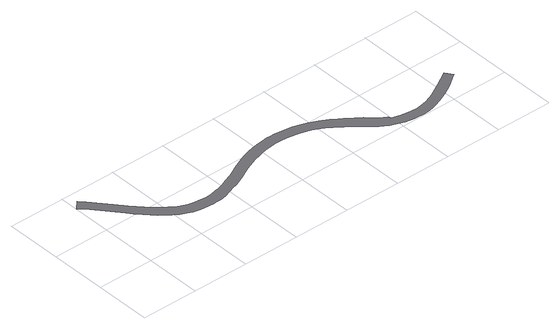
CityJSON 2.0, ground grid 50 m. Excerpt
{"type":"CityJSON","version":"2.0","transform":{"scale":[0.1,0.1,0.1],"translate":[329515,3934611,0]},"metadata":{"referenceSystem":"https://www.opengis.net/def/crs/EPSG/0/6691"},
"CityObjects":{
"road1":{"type":"Road","attributes":{"function":"2","RoadStructureAttribute.sectionType":"1"},"geometry":[{"type":"MultiSurface","lod":"1","boundaries":[[[0,1,2,3,4,5,6,7,8,9,10,11,12,13,14,15,16,17,18,19,20,21,22,23,24,25,26,27,28,29,30,31,32,33,34,35,36,37,38,39,40,41,42,43,44,45,46,47,48,49,50,51,52,53,54,55,56,57,58,59,60,61,62,63,64,65,66,67,68,69,70,71,72,73,74,75,76,77,78,79,80,81,82,83,84,85,86,87,88,89,90,91,92,93,94,95,96,97,98,99,100,101,102,103,104,105,106,107,108,109,110,111,112,113,114,115,116,117]]]}]}
},
"vertices":[
[3025,213,0],[2939,166,0],[2911,153,0],[2879,138,0],[2819,118,0],[2765,105,0],[2720,99,0],[2635,103,0],[2567,116,0],[2497,136,0],[2488,160,0],[2428,199,0],[2408,218,0],[2346,275,0],[2295,318,0],[2227,367,0],[2156,416,0],[2140,425,0],[2071,467,0],[1993,503,0],[1930,524,0],[1873,540,0],[1806,553,0],[1763,558,0],[1707,562,0],[1673,563,0],[1640,562,0],[1594,557,0],[1548,552,0],[1482,541,0],[1439,531,0],[1376,509,0],[1322,490,0],[1249,458,0],[1133,398,0],[1059,368,0],[1018,353,0],[963,336,0],[921,326,0],[879,318,0],[846,315,0],[811,315,0],[776,317,0],[713,325,0],[663,337,0],[628,350,0],[588,369,0],[547,397,0],[531,409,0],[472,455,0],[397,529,0],[317,618,0],[296,644,0],[116,860,0],[103,872,0],[69,907,0],[5,843,0],[49,799,0],[74,770,0],[248,561,0],[283,518,0],[328,463,0],[409,383,0],[477,325,0],[489,315,0],[538,282,0],[589,258,0],[635,241,0],[695,227,0],[767,217,0],[809,215,0],[851,216,0],[893,219,0],[942,228,0],[988,245,0],[1012,253,0],[1048,265,0],[1092,281,0],[1173,316,0],[1290,373,0],[1357,401,0],[1407,420,0],[1466,436,0],[1502,446,0],[1562,458,0],[1605,463,0],[1646,467,0],[1674,468,0],[1702,467,0],[1754,464,0],[1792,459,0],[1851,448,0],[1902,433,0],[1957,414,0],[2027,383,0],[2074,351,0],[2101,333,0],[2166,284,0],[2230,235,0],[2276,196,0],[2337,140,0],[2364,116,0],[2396,95,0],[2431,72,0],[2444,67,0],[2546,28,0],[2625,14,0],[2724,9,0],[2781,16,0],[2812,25,0],[2845,35,0],[2911,60,0],[2986,90,0],[3070,138,0],[3110,165,0],[3164,203,0],[3201,228,0],[3158,296,0]
]}
